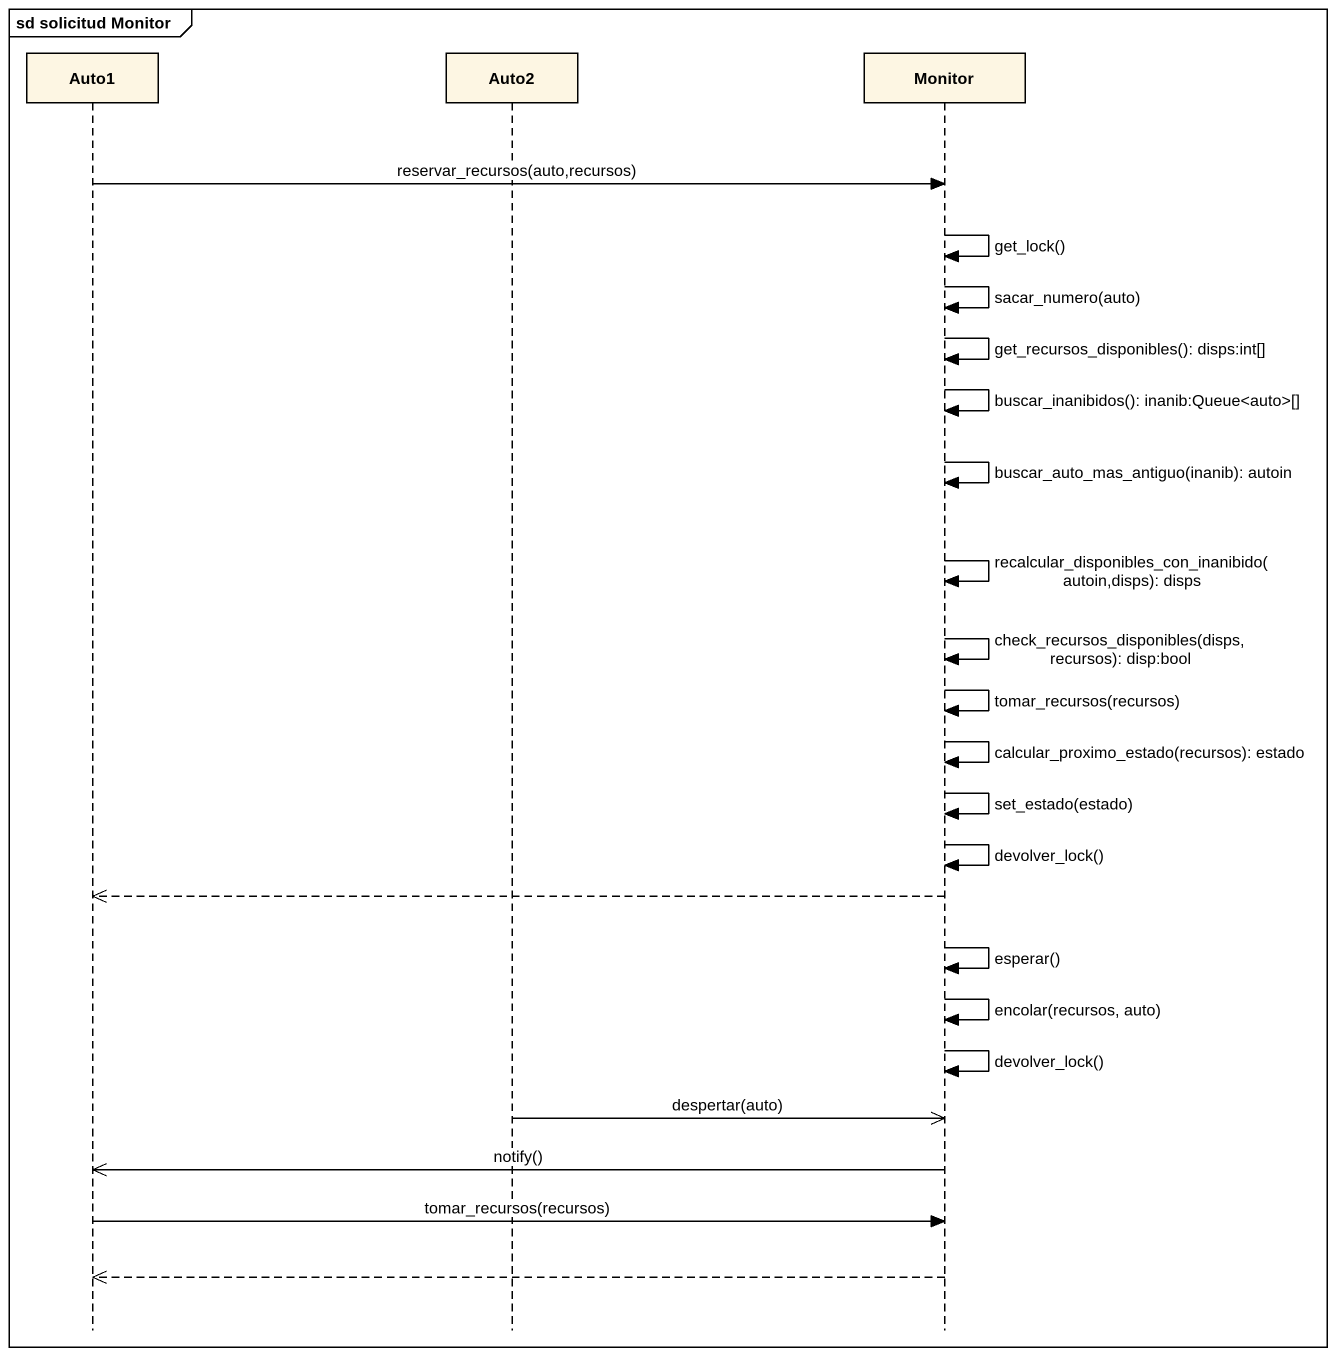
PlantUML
@startuml
mainframe sd solicitud Monitor
hide footbox
participant Auto1
participant Auto2
participant Monitor

Auto1 -> Monitor : reservar_recursos(auto,recursos)
Monitor -> Monitor : get_lock()
Monitor -> Monitor : sacar_numero(auto)
Monitor -> Monitor : get_recursos_disponibles(): disps:int[]
Monitor -> Monitor : buscar_inanibidos(): inanib:Queue<auto>[]
Monitor -> Monitor : buscar_auto_mas_antiguo(inanib): autoin
Monitor -> Monitor : recalcular_disponibles_con_inanibido(autoin,disps): disps
Monitor -> Monitor : check_recursos_disponibles(disps,recursos): disp:bool
Monitor -> Monitor : tomar_recursos(recursos)
Monitor -> Monitor : calcular_proximo_estado(recursos): estado
Monitor -> Monitor : set_estado(estado)
Monitor -> Monitor : devolver_lock()
Monitor -->> Auto1
Monitor -> Monitor : esperar()
Monitor -> Monitor : encolar(recursos, auto)
Monitor -> Monitor : devolver_lock()
Auto2 ->> Monitor : despertar(auto)
Monitor ->> Auto1 : notify()
Auto1 -> Monitor : tomar_recursos(recursos)
Monitor -->> Auto1
@enduml
